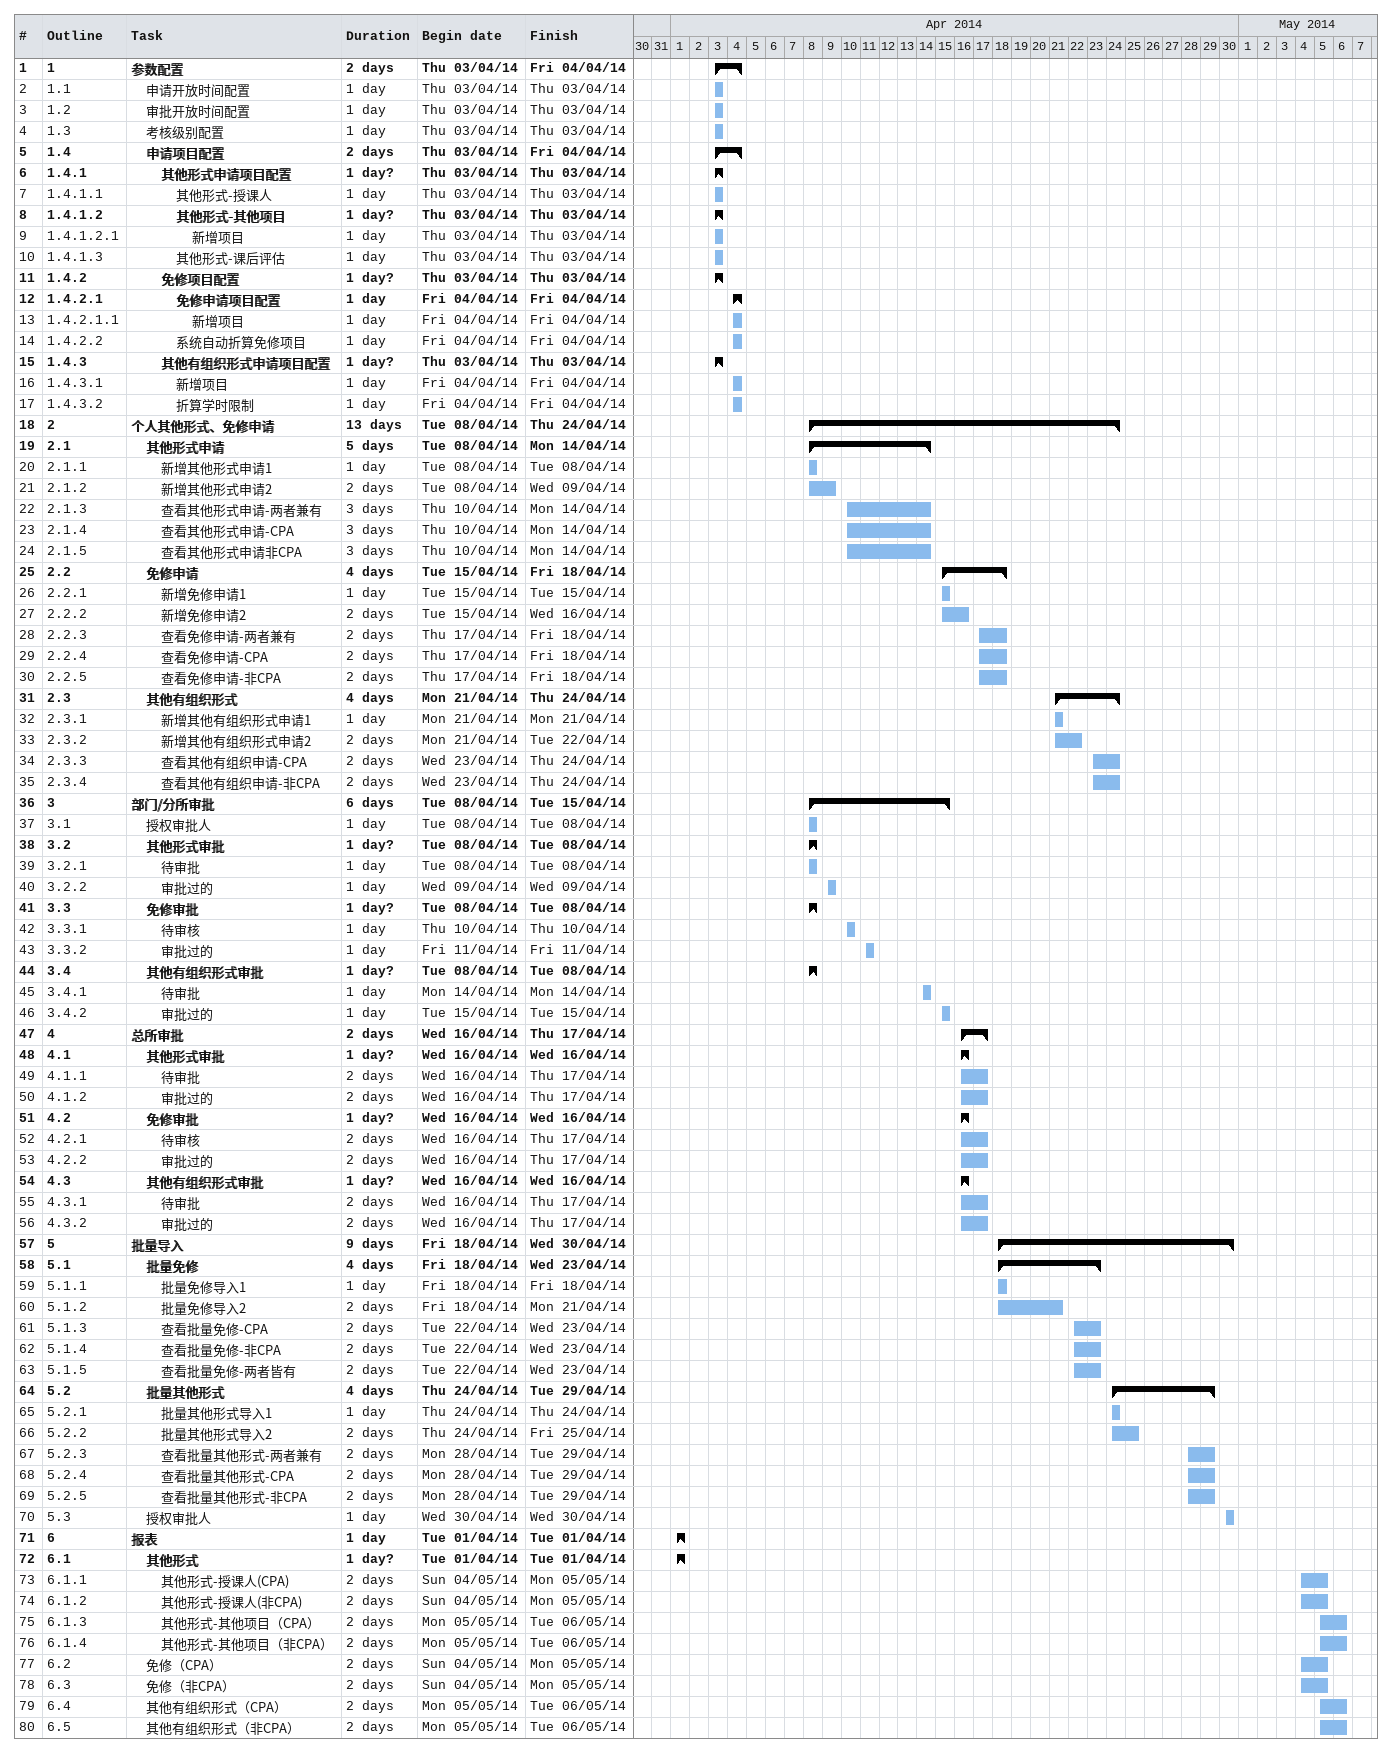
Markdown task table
| ID | WBS | Task | Duration | Start | Finish |
|---|---|---|---|---|---|
| 1 | 1 | **参数配置** | 2d | 2014-04-03 | 2014-04-04 |
| 2 | 1.1 | 申请开放时间配置 | 1d | 2014-04-03 | 2014-04-03 |
| 3 | 1.2 | 审批开放时间配置 | 1d | 2014-04-03 | 2014-04-03 |
| 4 | 1.3 | 考核级别配置 | 1d | 2014-04-03 | 2014-04-03 |
| 5 | 1.4 | **申请项目配置** | 2d | 2014-04-03 | 2014-04-04 |
| 6 | 1.4.1 | **其他形式申请项目配置** | 1d? | 2014-04-03 | 2014-04-03 |
| 7 | 1.4.1.1 | 其他形式-授课人 | 1d | 2014-04-03 | 2014-04-03 |
| 8 | 1.4.1.2 | **其他形式-其他项目** | 1d? | 2014-04-03 | 2014-04-03 |
| 9 | 1.4.1.2.1 | 新增项目 | 1d | 2014-04-03 | 2014-04-03 |
| 10 | 1.4.1.3 | 其他形式-课后评估 | 1d | 2014-04-03 | 2014-04-03 |
| 11 | 1.4.2 | **免修项目配置** | 1d? | 2014-04-03 | 2014-04-03 |
| 12 | 1.4.2.1 | **免修申请项目配置** | 1d | 2014-04-04 | 2014-04-04 |
| 13 | 1.4.2.1.1 | 新增项目 | 1d | 2014-04-04 | 2014-04-04 |
| 14 | 1.4.2.2 | 系统自动折算免修项目 | 1d | 2014-04-04 | 2014-04-04 |
| 15 | 1.4.3 | **其他有组织形式申请项目配置** | 1d? | 2014-04-03 | 2014-04-03 |
| 16 | 1.4.3.1 | 新增项目 | 1d | 2014-04-04 | 2014-04-04 |
| 17 | 1.4.3.2 | 折算学时限制 | 1d | 2014-04-04 | 2014-04-04 |
| 18 | 2 | **个人其他形式、免修申请** | 13d | 2014-04-08 | 2014-04-24 |
| 19 | 2.1 | **其他形式申请** | 5d | 2014-04-08 | 2014-04-14 |
| 20 | 2.1.1 | 新增其他形式申请1 | 1d | 2014-04-08 | 2014-04-08 |
| 21 | 2.1.2 | 新增其他形式申请2 | 2d | 2014-04-08 | 2014-04-09 |
| 22 | 2.1.3 | 查看其他形式申请-两者兼有 | 3d | 2014-04-10 | 2014-04-14 |
| 23 | 2.1.4 | 查看其他形式申请-CPA | 3d | 2014-04-10 | 2014-04-14 |
| 24 | 2.1.5 | 查看其他形式申请非CPA | 3d | 2014-04-10 | 2014-04-14 |
| 25 | 2.2 | **免修申请** | 4d | 2014-04-15 | 2014-04-18 |
| 26 | 2.2.1 | 新增免修申请1 | 1d | 2014-04-15 | 2014-04-15 |
| 27 | 2.2.2 | 新增免修申请2 | 2d | 2014-04-15 | 2014-04-16 |
| 28 | 2.2.3 | 查看免修申请-两者兼有 | 2d | 2014-04-17 | 2014-04-18 |
| 29 | 2.2.4 | 查看免修申请-CPA | 2d | 2014-04-17 | 2014-04-18 |
| 30 | 2.2.5 | 查看免修申请-非CPA | 2d | 2014-04-17 | 2014-04-18 |
| 31 | 2.3 | **其他有组织形式** | 4d | 2014-04-21 | 2014-04-24 |
| 32 | 2.3.1 | 新增其他有组织形式申请1 | 1d | 2014-04-21 | 2014-04-21 |
| 33 | 2.3.2 | 新增其他有组织形式申请2 | 2d | 2014-04-21 | 2014-04-22 |
| 34 | 2.3.3 | 查看其他有组织申请-CPA | 2d | 2014-04-23 | 2014-04-24 |
| 35 | 2.3.4 | 查看其他有组织申请-非CPA | 2d | 2014-04-23 | 2014-04-24 |
| 36 | 3 | **部门/分所审批** | 6d | 2014-04-08 | 2014-04-15 |
| 37 | 3.1 | 授权审批人 | 1d | 2014-04-08 | 2014-04-08 |
| 38 | 3.2 | **其他形式审批** | 1d? | 2014-04-08 | 2014-04-08 |
| 39 | 3.2.1 | 待审批 | 1d | 2014-04-08 | 2014-04-08 |
| 40 | 3.2.2 | 审批过的 | 1d | 2014-04-09 | 2014-04-09 |
| 41 | 3.3 | **免修审批** | 1d? | 2014-04-08 | 2014-04-08 |
| 42 | 3.3.1 | 待审核 | 1d | 2014-04-10 | 2014-04-10 |
| 43 | 3.3.2 | 审批过的 | 1d | 2014-04-11 | 2014-04-11 |
| 44 | 3.4 | **其他有组织形式审批** | 1d? | 2014-04-08 | 2014-04-08 |
| 45 | 3.4.1 | 待审批 | 1d | 2014-04-14 | 2014-04-14 |
| 46 | 3.4.2 | 审批过的 | 1d | 2014-04-15 | 2014-04-15 |
| 47 | 4 | **总所审批** | 2d | 2014-04-16 | 2014-04-17 |
| 48 | 4.1 | **其他形式审批** | 1d? | 2014-04-16 | 2014-04-16 |
| 49 | 4.1.1 | 待审批 | 2d | 2014-04-16 | 2014-04-17 |
| 50 | 4.1.2 | 审批过的 | 2d | 2014-04-16 | 2014-04-17 |
| 51 | 4.2 | **免修审批** | 1d? | 2014-04-16 | 2014-04-16 |
| 52 | 4.2.1 | 待审核 | 2d | 2014-04-16 | 2014-04-17 |
| 53 | 4.2.2 | 审批过的 | 2d | 2014-04-16 | 2014-04-17 |
| 54 | 4.3 | **其他有组织形式审批** | 1d? | 2014-04-16 | 2014-04-16 |
| 55 | 4.3.1 | 待审批 | 2d | 2014-04-16 | 2014-04-17 |
| 56 | 4.3.2 | 审批过的 | 2d | 2014-04-16 | 2014-04-17 |
| 57 | 5 | **批量导入** | 9d | 2014-04-18 | 2014-04-30 |
| 58 | 5.1 | **批量免修** | 4d | 2014-04-18 | 2014-04-23 |
| 59 | 5.1.1 | 批量免修导入1 | 1d | 2014-04-18 | 2014-04-18 |
| 60 | 5.1.2 | 批量免修导入2 | 2d | 2014-04-18 | 2014-04-21 |
| 61 | 5.1.3 | 查看批量免修-CPA | 2d | 2014-04-22 | 2014-04-23 |
| 62 | 5.1.4 | 查看批量免修-非CPA | 2d | 2014-04-22 | 2014-04-23 |
| 63 | 5.1.5 | 查看批量免修-两者皆有 | 2d | 2014-04-22 | 2014-04-23 |
| 64 | 5.2 | **批量其他形式** | 4d | 2014-04-24 | 2014-04-29 |
| 65 | 5.2.1 | 批量其他形式导入1 | 1d | 2014-04-24 | 2014-04-24 |
| 66 | 5.2.2 | 批量其他形式导入2 | 2d | 2014-04-24 | 2014-04-25 |
| 67 | 5.2.3 | 查看批量其他形式-两者兼有 | 2d | 2014-04-28 | 2014-04-29 |
| 68 | 5.2.4 | 查看批量其他形式-CPA | 2d | 2014-04-28 | 2014-04-29 |
| 69 | 5.2.5 | 查看批量其他形式-非CPA | 2d | 2014-04-28 | 2014-04-29 |
| 70 | 5.3 | 授权审批人 | 1d | 2014-04-30 | 2014-04-30 |
| 71 | 6 | **报表** | 1d | 2014-04-01 | 2014-04-01 |
| 72 | 6.1 | **其他形式** | 1d? | 2014-04-01 | 2014-04-01 |
| 73 | 6.1.1 | 其他形式-授课人(CPA) | 2d | 2014-05-04 | 2014-05-05 |
| 74 | 6.1.2 | 其他形式-授课人(非CPA) | 2d | 2014-05-04 | 2014-05-05 |
| 75 | 6.1.3 | 其他形式-其他项目（CPA） | 2d | 2014-05-05 | 2014-05-06 |
| 76 | 6.1.4 | 其他形式-其他项目（非CPA） | 2d | 2014-05-05 | 2014-05-06 |
| 77 | 6.2 | 免修（CPA） | 2d | 2014-05-04 | 2014-05-05 |
| 78 | 6.3 | 免修（非CPA） | 2d | 2014-05-04 | 2014-05-05 |
| 79 | 6.4 | 其他有组织形式（CPA） | 2d | 2014-05-05 | 2014-05-06 |
| 80 | 6.5 | 其他有组织形式（非CPA） | 2d | 2014-05-05 | 2014-05-06 |
